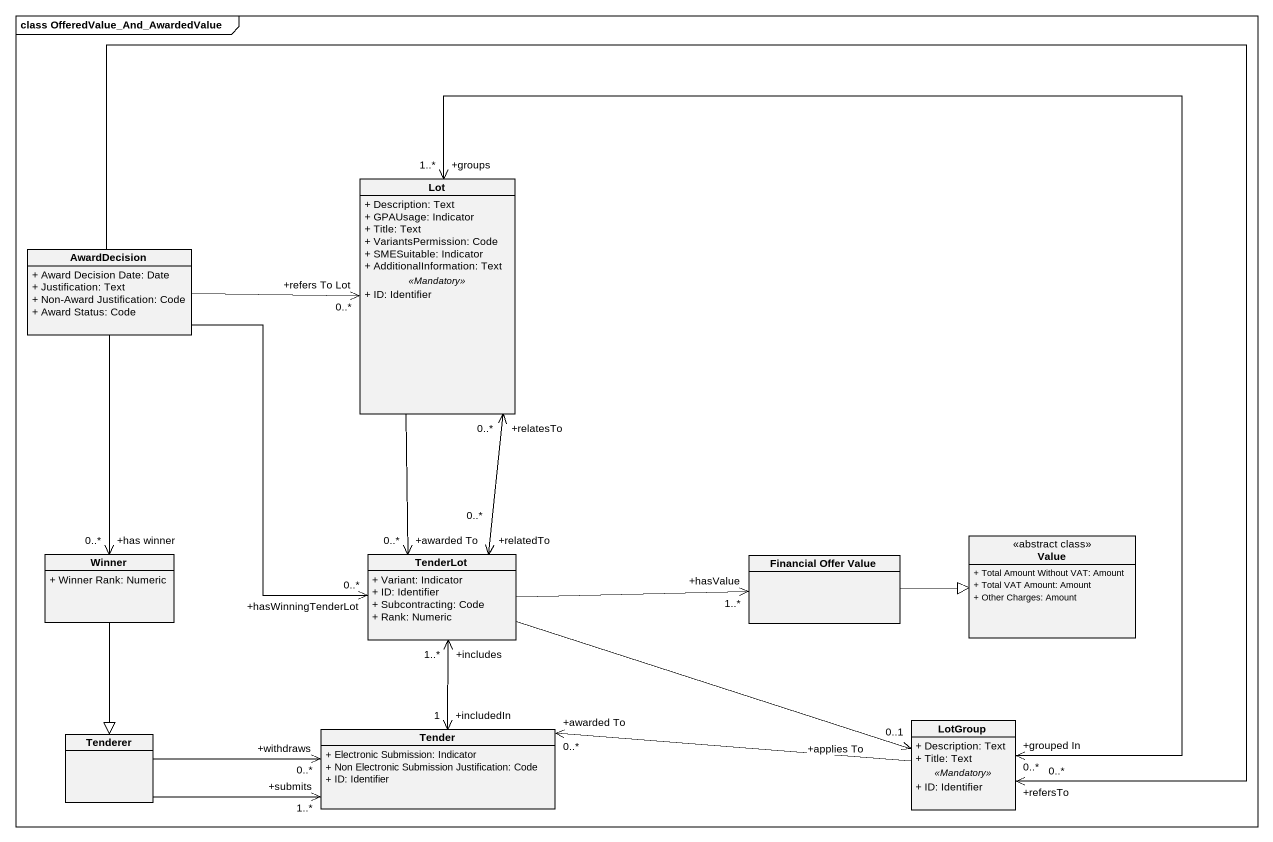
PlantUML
@startuml
mainframe class OfferedValue_And_AwardedValue
hide circle
hide empty members
skinparam classAttributeIconSize 0
class Lot {
  + Description: Text
  + GPAUsage: Indicator
  + Title: Text
  + VariantsPermission: Code
  + SMESuitable: Indicator
  + AdditionalInformation: Text
  .. <<Mandatory>> ..
  + ID: Identifier
}
class AwardDecision {
  + Award Decision Date: Date
  + Justification: Text
  + Non-Award Justification: Code
  + Award Status: Code
}
class Value <<abstract class>> {
  + Total Amount Without VAT: Amount
  + Total VAT Amount: Amount
  + Other Charges: Amount
}
class Winner {
  + Winner Rank: Numeric
}
class TenderLot {
  + Variant: Indicator
  + ID: Identifier
  + Subcontracting: Code
  + Rank: Numeric
}
class "Financial Offer Value" as Financial_Offer_Value
class LotGroup {
  + Description: Text
  + Title: Text
  .. <<Mandatory>> ..
  + ID: Identifier
}
class Tenderer
class Tender {
  + Electronic Submission: Indicator
  + Non Electronic Submission Justification: Code
  + ID: Identifier
}
Lot --> "+awarded To\n0..*" TenderLot
Lot "+groups\n1..*" <--> "+grouped In\n0..*" LotGroup
AwardDecision -right-> "+refers To Lot\n0..*" Lot
AwardDecision --> "+has winner\n0..*" Winner
AwardDecision --> "+hasWinningTenderLot\n0..*" TenderLot
AwardDecision -right-> "+refersTo\n0..*" LotGroup
Winner --|> Tenderer
TenderLot "+relatedTo\n0..*" <-up-> "+relatesTo\n0..*" Lot
TenderLot -right-> "+hasValue\n1..*" Financial_Offer_Value
TenderLot -right-> "+applies To\n0..1" LotGroup
Financial_Offer_Value -right-|> Value
LotGroup -left-> "+awarded To\n0..*" Tender
Tenderer -right-> "+withdraws\n0..*" Tender
Tenderer -right-> "+submits\n1..*" Tender
Tender "+includedIn\n1" <-up-> "+includes\n1..*" TenderLot
@enduml
